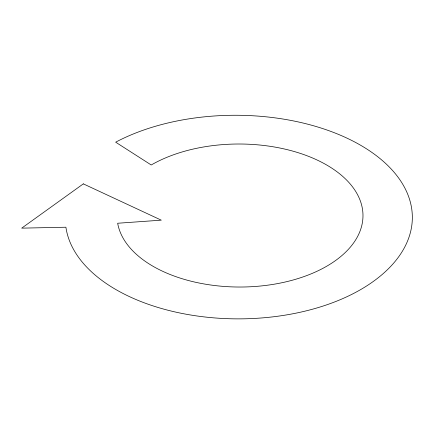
<?xml version="1.0" encoding="UTF-8"?>
<svg xmlns="http://www.w3.org/2000/svg" width="434" height="434" viewBox="0 0 434 434"><rect width="100%" height="100%" fill="white"/><g stroke="black" fill="none" stroke-linecap="round" stroke-linejoin="round"><path stroke-width="0.65" d="M83.317 183.864L21.7 228.148L65.908 227.221A172.982 99.869 0 0 0 182.215 313.473A172.982 99.869 0 0 0 365.71 286.548A176.974 102.174 0 0 0 360.508 145.189A176.974 102.174 0 0 0 115.661 142.184L151.227 164.985A124.043 71.615 0 0 1 326.65 164.985A124.043 71.615 0 0 1 326.65 266.264A122.784 70.888 0 0 1 198.598 282.914A122.784 70.888 0 0 1 117.668 223.25L161.285 220.163L83.317 183.864"/></g></svg>
